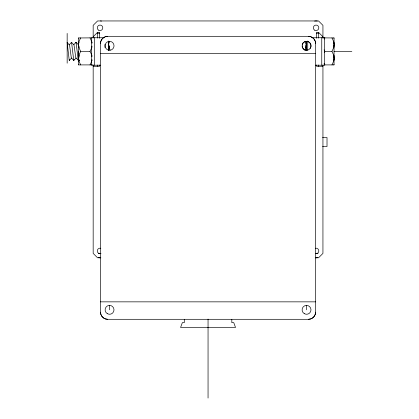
<?xml version="1.0" encoding="UTF-8"?>
<svg xmlns="http://www.w3.org/2000/svg" width="419" height="419" viewBox="0 0 419 419"><rect width="100%" height="100%" fill="white"/><g stroke="black" fill="none" stroke-linecap="round" stroke-linejoin="round"><path stroke-width="0.63" d="M78.578 59.508L78.578 56.685M78.578 46.09L78.578 43.267M108.704 50.301L108.704 41.638M306.184 46.09L306.184 43.267M334.058 59.508L334.058 56.685M334.058 46.09L334.058 43.267M306.184 47.174L306.184 48.117M302.146 45.158A4.452 4.452 0 0 1 306.797 41.35A4.452 4.452 0 0 1 311.003 45.65A4.452 4.452 0 0 1 307.08 50.212C302.136 51.029 300.166 43.314 304.896 41.659C308.887 39.852 312.909 45.226 310.05 48.546M78.589 44.152L78.877 42.172M78.589 57.67L79.133 54.753L80.673 51.385L79.133 48.017L78.589 45.095M108.715 44.152L109.259 41.235M306.174 45.1L305.629 48.017L304.739 50.18M334.043 45.1L333.503 48.017L331.963 51.385L333.503 54.753L334.058 57.67M334.043 58.618L333.503 61.535L331.963 64.903M78.578 44.163L79.133 41.235L80.673 37.867M334.058 58.613L333.76 60.608M334.058 45.105L333.791 46.954L334.058 47.106L333.76 47.09M92.002 64.903L78.589 64.903L78.578 37.967L92.086 37.867M324.081 64.903L334.048 64.903L334.058 37.967L322.803 37.867M100.492 43.456C100.466 39.632 103.812 36.291 107.631 36.312L308.473 36.312C312.296 36.291 315.643 39.632 315.617 43.456L315.617 312.165C315.643 315.989 312.296 319.33 308.473 319.304L107.631 319.304C103.812 319.33 100.466 315.989 100.492 312.165L100.492 43.456A7.144 7.144 0 0 1 107.631 36.312M108.94 50.201A4.452 4.452 0 0 1 105.111 45.566A4.452 4.452 0 0 1 109.396 41.345A4.452 4.452 0 0 1 113.973 45.247L113.963 46.409A4.452 4.452 0 0 1 110.103 50.212L108.94 50.201L109.558 45.791M92.002 56.743L91.159 53.705L90.006 51.385L91.159 49.07L91.997 46.069M90.006 64.903L91.159 62.583L91.997 59.587M69.591 59.54L69.235 60.383L67.16 42.534M74.1 59.54L73.739 60.383L71.303 57.817L69.591 45.273L67.16 42.481M71.303 42.817L71.576 42.392L74.006 44.959L75.813 57.817L78.426 60.236M75.813 42.817L76.08 42.392L78.332 44.639M324.238 39.072L324.882 37.867M324.238 52.59L324.882 51.385L324.081 49.845M78.578 61.179C79.594 60.462 77.908 57.56 79.065 57.707C78.374 57.822 78.437 55.832 78.877 55.69M306.184 47.096L306.074 45.294M78.578 60.703L79.107 60.163L78.578 60.729M69.324 60.383L71.665 58.026M73.828 60.383L76.169 58.026M78.578 60.231L78.835 60.027M78.578 59.687L78.798 59.54M333.791 64.903L334.058 64.631M78.578 38.145L78.851 37.867M91.829 64.903L92.096 64.631M71.487 42.392L69.324 44.639M75.991 42.392L73.828 44.639M93.17 36.752L97.564 32.357L99.591 32.357L99.591 38.234M78.578 60.98L78.913 60.655L78.578 60.352L80.673 64.903M109.003 42.167L108.704 42.424L108.982 42.24M91.803 60.598L92.096 60.352L91.819 60.535M78.578 42.424L78.861 42.24M333.775 60.535L334.058 60.352M78.578 56.638L78.982 56.78L78.578 51.385M108.971 46.954L108.704 47.106L108.982 47.017L108.715 45.095M333.76 55.685L334.058 55.669L333.791 55.821L334.048 57.675M78.851 46.959L78.578 47.106L78.861 47.017M91.829 55.811L92.096 55.669L91.819 55.753M333.775 55.753L334.058 55.669M322.939 36.752L318.545 32.357L316.518 32.357L316.518 38.234M97.564 33.195L99.591 33.195M316.518 33.195L318.545 33.195M104.347 37.736L91.651 37.736L91.651 65.212L100.602 65.212M311.762 37.736L324.458 37.736L324.458 65.212L315.507 65.212M80.673 51.385L90.006 51.385M324.882 51.385L331.963 51.385M334.058 51.385L351.84 51.385M100.492 53.344L315.617 53.344M93.17 66.296L99.591 66.296L99.591 64.987M322.939 66.296L316.518 66.296L316.518 64.987M322.567 137.547L327.014 137.547L327.014 146.55L322.567 146.55M98.413 253.5L101.021 253.5M315.413 253.5L318.026 253.5M100.832 257.79L97.564 257.79L93.17 253.395L93.17 65.013M315.277 257.79L318.545 257.79L322.939 253.395L322.939 65.013M100.492 301.848L315.617 301.848M305.891 47.08L306.184 47.106L305.907 47.017M91.803 47.08L92.096 47.106L91.819 47.017M78.652 56.706L78.982 56.78L78.578 56.555L78.61 55.758L78.903 55.785L78.578 55.58M333.775 47.017L334.058 47.106M333.76 42.167L334.058 44.163M305.907 42.24L306.184 42.424L305.629 41.235M91.819 42.24L92.096 42.424L90.006 37.867M331.963 37.867L334.058 42.424M78.578 60.352L78.861 60.535M333.76 37.867L334.058 38.145M78.578 64.631L78.851 64.903M76.08 42.392L78.243 60.383M71.576 42.392L73.739 60.383M324.882 64.903L324.081 63.363M110.15 50.18L108.982 47.017M78.426 44.749L78.966 47.415M333.775 42.24L334.048 44.157M305.917 42.293L306.184 44.163M91.829 42.293L92.002 43.225M78.851 60.477L78.589 58.613M306.299 45.681L306.933 50.542M306.09 43.225L306.174 44.157M322.939 38.04L322.939 25.344L318.545 20.95L97.564 20.95L93.17 25.344L93.17 38.04M321.755 37.736L321.755 65.212M318.545 32.357L318.545 38.082M318.545 64.987L318.545 66.296M307.729 40.999L307.729 50.165M306.551 45.791L306.551 50.207M306.551 305.378L306.551 309.83M306.184 41.491L306.184 50.301M231.817 319.388L231.817 322.656L233.76 322.656L235.53 327.464L180.579 327.464L182.349 322.656L184.292 322.656L184.292 319.388M208.054 319.1L208.054 327.464M208.054 327.595L208.054 398.05M109.558 305.378L109.558 309.83M108.38 41.004L108.38 50.165M104.97 44.278L104.97 47.546M97.564 32.357L97.564 38.082M97.564 64.987L97.564 66.296M94.354 37.736L94.354 65.212M67.16 33.41L67.16 63.19M100.424 20.95A6.866 6.866 0 0 1 101.487 21.097M100.424 257.79A6.866 6.866 0 0 1 98.282 257.575M317.827 257.575A6.866 6.866 0 0 1 315.685 257.79M314.622 21.097A6.866 6.866 0 0 1 317.298 21.05M315.428 248.252A2.75 2.75 0 0 1 318.817 250.991A2.75 2.75 0 0 1 315.292 253.558M100.68 253.595A2.75 2.75 0 0 1 97.292 250.85A2.75 2.75 0 0 1 100.817 248.289M305.917 50.196A4.452 4.452 0 0 1 302.13 46.32M315.617 312.165A7.144 7.144 0 0 1 308.473 319.304M308.473 36.312A7.144 7.144 0 0 1 315.617 43.456M107.631 319.304A7.144 7.144 0 0 1 100.492 312.165M79.065 60.488L78.578 61.022L79.065 60.488M79.029 60.708L78.578 61.2L79.029 60.708M78.992 60.807L78.578 61.253L78.992 60.807M78.861 55.753L78.578 55.669L78.903 55.785M314.638 30.163A2.75 2.75 0 0 0 318.817 27.89A2.75 2.75 0 0 0 314.758 25.407A2.75 2.75 0 0 0 314.638 30.163M98.601 30.163A2.75 2.75 0 0 0 102.786 27.89A2.75 2.75 0 0 0 98.727 25.407A2.75 2.75 0 0 0 98.601 30.163M304.325 313.684A4.452 4.452 0 0 0 311.003 309.83A4.452 4.452 0 0 0 304.325 305.975A4.452 4.452 0 0 0 304.325 313.684M107.332 313.684A4.452 4.452 0 0 0 114.01 309.83A4.452 4.452 0 0 0 107.332 305.975A4.452 4.452 0 0 0 107.332 313.684"/></g></svg>
